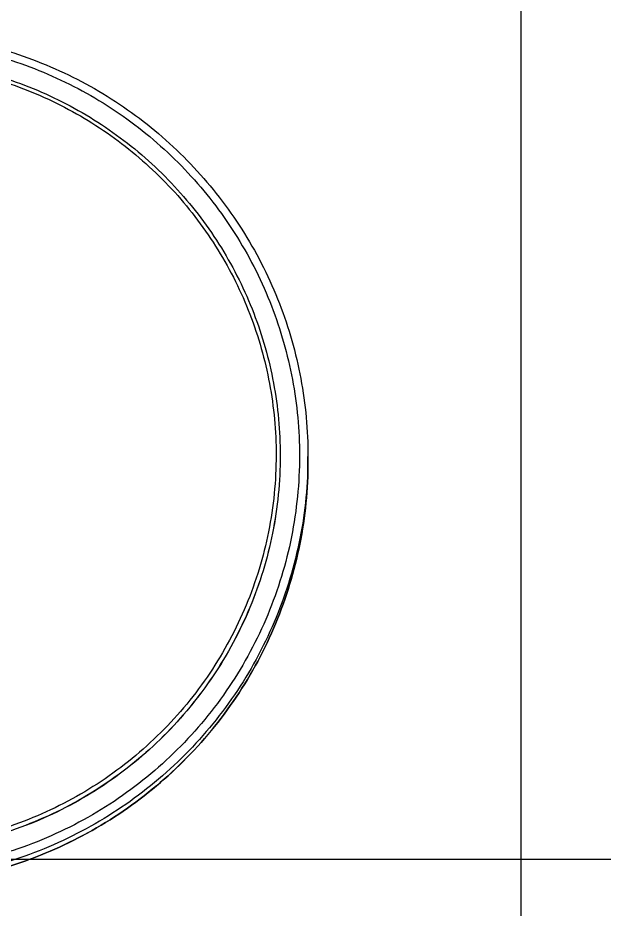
# Model space of a CAD drawing. Header units: millimetres. Extents: x 0 to 179493, y -203649 to 469211.
# Drawn here: x 114846 to 114983.8, y 204843.9 to 205053.2 of the extents above; entities that cross this region are included whole.
import ezdxf

# ---------------------------------------------------------------- set-up
doc = ezdxf.new("R2010")
doc.units = ezdxf.units.MM
doc.layers.add('X-평면도(기본형)$0$FUR', color=6, linetype='Continuous', true_color=0xff00ff)
doc.layers.add('X-평면도(기본형)$0$TIL', color=5, linetype='Continuous', true_color=0x0000ff)

# ---------------------------------------------------------------- blocks, each defined once
blk = doc.blocks.new('X-평면도(기본형)$0$A$C5C7666B6')
at = {"layer": 'X-평면도(기본형)$0$FUR'}
blk.add_line((505.33, 225.36), (506.49, 225.36), dxfattribs=at)
at = {"layer": 'X-평면도(기본형)$0$FUR', "color": 8, "true_color": 0x808080}
blk.add_line((505.1, 218.83), (505.15, 218.83), dxfattribs=at)
blk.add_line((505.1, 218.83), (505.15, 218.83), dxfattribs=at)
at = {"layer": 'X-평면도(기본형)$0$FUR'}
blk.add_arc((505.33, 126.18), 99.17, 89.328, 90, dxfattribs=at)
for points, knots in [([(406.15, 134.86), (406.73, 140.97), (409.02, 153.12), (415.73, 170.37), (425.47, 186.1), (437.92, 199.77), (452.66, 210.91), (469.19, 219.16), (486.94, 224.22), (499.21, 225.36), (505.33, 225.36)], [0, 0, 0, 0, 18.415624, 36.824706, 55.223913, 73.611239, 91.986273, 110.35026, 128.705955, 147.057143, 147.057143, 147.057143, 147.057143]), ([(506.49, 225.36), (509.75, 225.36), (516.27, 225.03), (525.96, 223.59), (535.46, 221.2), (547.74, 216.79), (562.2, 209.03), (574.87, 198.6), (583.63, 188.89), (589.46, 181), (594.5, 172.57), (600.07, 160.73), (604.83, 144.98), (606.76, 125.36), (604.83, 105.73), (600.07, 89.98), (594.5, 78.14), (589.46, 69.71), (583.63, 61.82), (574.87, 52.12), (562.2, 41.68), (547.74, 33.92), (535.46, 29.51), (525.96, 27.12), (516.27, 25.68), (509.75, 25.36), (506.49, 25.36)], [0, 0, 0, 0, 9.777476, 19.555448, 29.334905, 39.116282, 58.663277, 78.223194, 88.020203, 97.820659, 107.62436, 117.430982, 137.027654, 156.629669, 176.231683, 195.828356, 205.634977, 215.438678, 225.239134, 235.036144, 254.59606, 274.143055, 283.924432, 293.703889, 303.481861, 313.259337, 313.259337, 313.259337, 313.259337]), ([(506.49, 25.36), (509.75, 25.36), (516.27, 25.68), (525.96, 27.12), (535.46, 29.51), (547.74, 33.92), (562.2, 41.67), (574.86, 52.11), (583.62, 61.82), (589.45, 69.71), (594.49, 78.14), (600.07, 89.98), (604.83, 105.73), (606.75, 125.36), (604.83, 144.99), (600.07, 160.73), (594.49, 172.57), (589.45, 181), (583.62, 188.9), (574.86, 198.6), (562.2, 209.04), (547.74, 216.79), (535.46, 221.2), (525.96, 223.59), (516.27, 225.03), (509.75, 225.36), (506.49, 225.36)], [0, 0, 0, 0, 9.776364, 19.553252, 29.331682, 39.112113, 58.657544, 78.216431, 88.013141, 97.81344, 107.617118, 117.423837, 137.020988, 156.6237, 176.226412, 195.823564, 205.630282, 215.43396, 225.234259, 235.030969, 254.589856, 274.135287, 283.915718, 293.694148, 303.471036, 313.2474, 313.2474, 313.2474, 313.2474]), ([(506.49, 225.35), (509.72, 225.31), (516.19, 224.92), (525.79, 223.38), (535.2, 220.92), (547.35, 216.43), (561.64, 208.62), (574.14, 198.17), (582.78, 188.5), (588.53, 180.63), (593.49, 172.25), (598.99, 160.48), (603.68, 144.84), (605.58, 125.36), (603.68, 105.87), (598.99, 90.23), (593.49, 78.47), (588.53, 70.08), (582.78, 62.21), (574.14, 52.54), (561.64, 42.09), (547.35, 34.28), (535.2, 29.79), (525.79, 27.33), (516.19, 25.79), (509.72, 25.4), (506.49, 25.36)], [0, 0, 0, 0, 9.704044, 19.408413, 29.114376, 38.822375, 58.223461, 77.637883, 87.362023, 97.089691, 106.820675, 116.55464, 136.006656, 155.464112, 174.921567, 194.373583, 204.107549, 213.838533, 223.566201, 233.29034, 252.704763, 272.105849, 281.813848, 291.519811, 301.22418, 310.928224, 310.928224, 310.928224, 310.928224]), ([(407.98, 134.86), (408.56, 140.84), (410.83, 152.72), (417.42, 169.59), (426.97, 184.98), (439.18, 198.34), (453.61, 209.24), (469.79, 217.3), (487.16, 222.24), (499.16, 223.36), (505.15, 223.36)], [0, 0, 0, 0, 18.024148, 36.041604, 54.04899, 72.044278, 90.027058, 107.998602, 125.961713, 143.92024, 143.92024, 143.92024, 143.92024]), ([(505.15, 223.36), (508.34, 223.36), (514.74, 223.04), (524.23, 221.63), (533.54, 219.29), (545.58, 214.96), (559.75, 207.36), (572.16, 197.13), (580.74, 187.62), (586.46, 179.89), (591.39, 171.62), (596.86, 160.02), (601.52, 144.59), (603.41, 125.36), (601.52, 106.12), (596.86, 90.69), (591.39, 79.09), (586.46, 70.82), (580.74, 63.09), (572.16, 53.58), (559.75, 43.35), (545.58, 35.75), (533.54, 31.43), (524.23, 29.08), (514.74, 27.67), (508.34, 27.36), (505.15, 27.36)], [0, 0, 0, 0, 9.580832, 19.162183, 28.745044, 38.329867, 57.48439, 76.652099, 86.252876, 95.857169, 105.464774, 115.075358, 134.280568, 153.491226, 172.701884, 191.907094, 201.517678, 211.125283, 220.729576, 230.330353, 249.498062, 268.652585, 278.237408, 287.820269, 297.40162, 306.982452, 306.982452, 306.982452, 306.982452])]:
    blk.add_open_spline(points, degree=3, knots=knots, dxfattribs=at)
at = {"layer": 'X-평면도(기본형)$0$FUR', "color": 8, "true_color": 0x808080}
for points, knots in [([(412.46, 134.86), (413.04, 140.54), (415.25, 151.83), (421.57, 167.85), (430.7, 182.44), (442.34, 195.12), (456.08, 205.45), (471.48, 213.09), (488, 217.78), (499.41, 218.83), (505.1, 218.83)], [0, 0, 0, 0, 17.136555, 34.266821, 51.387695, 68.497328, 85.595364, 102.682998, 119.762829, 136.838426, 136.838426, 136.838426, 136.838426]), ([(413.35, 134.86), (413.93, 140.48), (416.12, 151.64), (422.38, 167.47), (431.43, 181.9), (442.94, 194.43), (456.54, 204.64), (471.76, 212.19), (488.1, 216.82), (499.39, 217.87), (505.02, 217.87)], [0, 0, 0, 0, 16.947784, 33.889198, 50.821122, 67.741691, 84.650551, 101.54891, 118.439395, 135.325608, 135.325608, 135.325608, 135.325608]), ([(505.02, 217.87), (508.03, 217.87), (514.07, 217.57), (523.03, 216.23), (531.81, 214.02), (543.18, 209.94), (556.55, 202.77), (568.27, 193.11), (576.37, 184.14), (581.77, 176.83), (586.42, 169.03), (591.59, 158.08), (595.99, 143.52), (597.77, 125.36), (595.99, 107.2), (591.59, 92.63), (586.42, 81.68), (581.77, 73.88), (576.37, 66.57), (568.27, 57.6), (556.55, 47.94), (543.18, 40.77), (531.81, 36.69), (523.03, 34.48), (514.07, 33.14), (508.03, 32.85), (505.02, 32.85)], [0, 0, 0, 0, 9.044139, 18.088762, 27.134816, 36.182717, 54.264246, 72.358223, 81.421185, 90.487467, 99.556875, 108.629096, 126.758472, 144.892991, 163.027511, 181.156887, 190.229108, 199.298516, 208.364798, 217.42776, 235.521736, 253.603266, 262.651166, 271.69722, 280.741843, 289.785983, 289.785983, 289.785983, 289.785983]), ([(505.15, 218.83), (508.2, 218.83), (514.29, 218.53), (523.35, 217.18), (532.23, 214.95), (543.71, 210.82), (557.22, 203.58), (569.06, 193.82), (577.25, 184.75), (582.7, 177.37), (587.41, 169.49), (592.62, 158.42), (597.07, 143.7), (598.87, 125.36), (597.07, 107.01), (592.62, 92.29), (587.41, 81.22), (582.7, 73.34), (577.25, 65.96), (569.06, 56.89), (557.22, 47.14), (543.71, 39.89), (532.23, 35.76), (523.35, 33.53), (514.29, 32.18), (508.2, 31.88), (505.15, 31.88)], [0, 0, 0, 0, 9.138387, 18.277263, 27.417585, 36.559773, 54.829728, 73.112259, 82.269666, 91.430426, 100.594346, 109.761107, 128.079407, 146.402904, 164.726401, 183.044702, 192.211463, 201.375383, 210.536143, 219.693549, 237.976081, 256.246036, 265.388224, 274.528546, 283.667422, 292.805809, 292.805809, 292.805809, 292.805809]), ([(505.15, 218.83), (508.2, 218.83), (514.29, 218.52), (523.34, 217.17), (532.22, 214.94), (543.69, 210.81), (557.2, 203.56), (569.03, 193.8), (577.22, 184.73), (582.66, 177.35), (587.37, 169.47), (592.58, 158.41), (597.02, 143.7), (598.82, 125.36), (597.02, 107.01), (592.58, 92.3), (587.37, 81.24), (582.66, 73.36), (577.22, 65.98), (569.03, 56.91), (557.2, 47.15), (543.69, 39.9), (532.22, 35.77), (523.34, 33.54), (514.29, 32.19), (508.2, 31.88), (505.15, 31.88)], [0, 0, 0, 0, 9.135495, 18.271465, 27.408885, 36.548172, 54.812346, 73.089092, 82.243592, 91.401443, 100.562452, 109.726299, 128.038787, 146.356467, 164.674146, 182.986634, 192.150482, 201.31149, 210.469342, 219.623841, 237.900587, 256.164762, 265.304048, 274.441468, 283.577438, 292.712933, 292.712933, 292.712933, 292.712933])]:
    blk.add_open_spline(points, degree=3, knots=knots, dxfattribs=at)
blk = doc.blocks.new('X-평면도(기본형)$0$A$C019C01BD')
at = {"layer": 'X-평면도(기본형)$0$FUR', "xscale": -1, "rotation": 90}
blk.add_blockref('X-평면도(기본형)$0$A$C5C7666B6', (198.48, 1200.3), dxfattribs=at)
blk = doc.blocks.new('X-평면도(기본형)$0$BA23502100')
at = {"layer": 'X-평면도(기본형)$0$TIL'}
for p, q in [((1100, 2350), (1100, 1490)), ((600, 2050), (1700, 2050))]:
    blk.add_line(p, q, dxfattribs=at)
at = {"layer": 'X-평면도(기본형)$0$FUR', "linetype": 'ByBlock', "xscale": -1, "rotation": 90.00000000000001}
blk.add_blockref('X-평면도(기본형)$0$A$C019C01BD', (1700.3, 1973.13), dxfattribs=at)

msp = doc.modelspace()

# ---------------------------------------------------------------- block references
at = {"layer": 'X-평면도(기본형)$0$TIL', "rotation": 270}
msp.add_blockref('X-평면도(기본형)$0$BA23502100', (112914.19, 205955.57), dxfattribs=at)

doc.saveas('drawing.dxf')
